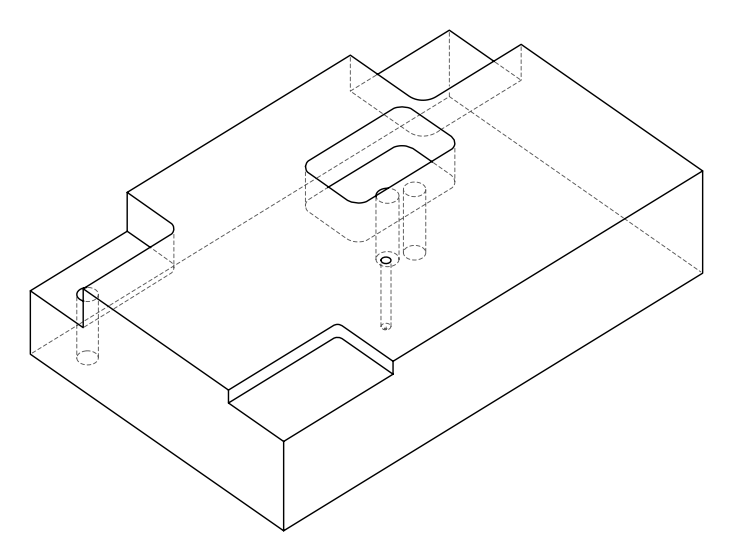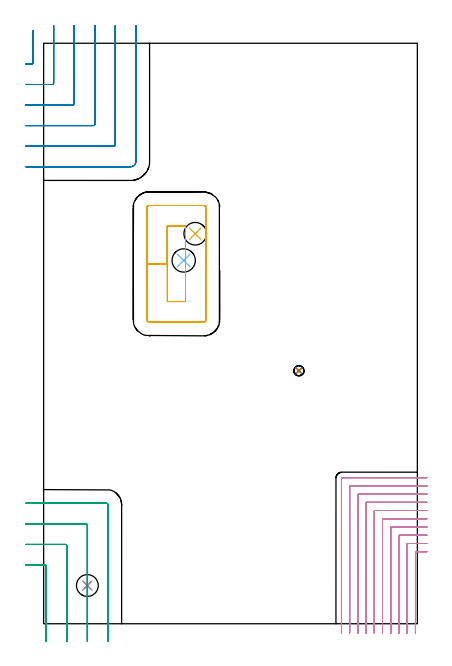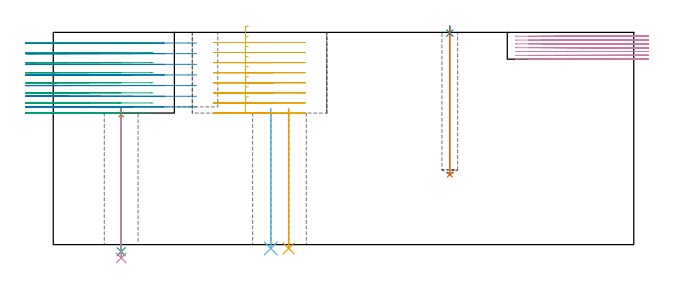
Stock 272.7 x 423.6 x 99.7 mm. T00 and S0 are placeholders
(PLAN: 11 operations, 8 tool changes, 46.1 min)
(1 SPOT_DRILL | STEP1HOLE | NXT0321_9005460120000 | 0.04 min | 4191 mm3)
(2 SPOT_DRILL_1 | STEP1POCKET | NXT0321_9005460120000 | 0.03 min | 0 mm3)
(3 DRILL_THROUGH_HOLE_INTO_CENTER | STEP1HOLE | NXT0301_072 | 0.28 min | 4965 mm3)
(4 DRILL_TO_ENLARGE_THROUGH_HOLE | STEP1HOLE | UGT0301_241 | 0.29 min | 10593 mm3)
(5 INDEXABLE_INSERT_DRILL_THROUGH_HOLE_FROM_SOLID | STEP1HOLE_1 | NXT0302_004 | 0.27 min | 21278 mm3)
(6 INDEXABLE_INSERT_DRILL_THROUGH_HOLE_FROM_SOLID_1 | STEP1HOLE_2 | NXT0302_005 | 0.27 min | 22585 mm3)
(7 DRILL_BLIND_HOLE_INTO_CENTER | STEP1POCKET | UGT0301_469 | 0.28 min | 2783 mm3)
(8 MILL_CORNER_NOTCH_RECTANGULAR | CORNER_NOTCH_RECTANGULAR | UGT0201_094 | Follow Part, ap 5, ae 75% | 10.09 min | 269433 mm3)
(9 MILL_CORNER_NOTCH_RECTANGULAR_1 | CORNER_NOTCH_RECTANGULAR_1 | UGT0201_094 | Follow Part, ap 5, ae 75% | 8.24 min | 202661 mm3)
(10 MILL_CORNER_NOTCH_RECTANGULAR_2 | CORNER_NOTCH_RECTANGULAR_2 | UGT0201_126 | Follow Part, ap 2, ae 75% | 18.79 min | 82706 mm3)
(11 MILL_RECTANGULAR_POCKET | POCKET_RECTANGULAR_STRAIGHT | UGT0201_094 | Follow Part, ap 5, ae 75% | 7.48 min | 230620 mm3)
(TOOL NXT0321_9005460120000 | NC Spot Drill, 142deg, 12mm, Carbide, Uncoated | D12 PA142 FL30 Z2)
(TOOL NXT0301_072 | Carbide Drill 10.1mm [860.1-1010-051A1-MM 2214] | D10.1 PA140 FL71 Z2)
(TOOL UGT0301_241 | Twist Drill 15.9 mm | D15.9 PA118 FL120 Z2)
(TOOL NXT0302_004 | Index. Insert Drill 16.5mm [880-D1650L20-05] | D16.5 PA176 FL83 Z2)
(TOOL NXT0302_005 | Index. Insert Drill 17mm [880-D1700L20-05] | D17 PA176 FL85 Z2)
(TOOL UGT0301_469 | Carbide Drill 7.4 mm | D7.4 PA118 FL69 Z2)
(TOOL UGT0201_094 | End mill 20 mm | D20 FL38 Z4)
(TOOL UGT0201_126 | Carbide End Mill 8.0 | D8 FL15 Z4)
(OP 1 SPOT_DRILL)
G17 G21 G94 G90
T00 M6
G54
G17 G0 G90 X31.9 Y27.9 S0 M3
G43 Z109.7 H0
G94 G81 G98 Z61.116 F250. R64.8
G80
M5
M2
(OP 2 SPOT_DRILL_1)
G17 G21 G94 G90
T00 M6
G54
G17 G0 G90 X186.3 Y184.6 S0 M3
G43 Z109.7 H0
G94 G81 G98 Z99.381 F250. R102.7
G80
M5
M2
(OP 3 DRILL_THROUGH_HOLE_INTO_CENTER)
G17 G21 G94 G90
T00 M6
G54
G17 G0 G90 X31.9 Y27.9 S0 M3
G43 Z109.7 H1
G94 G73 G98 Z-3.338 F250. Q9.305 R63.8
G80
M5
M2
(OP 4 DRILL_TO_ENLARGE_THROUGH_HOLE)
G17 G21 G94 G90
T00 M6
G54
G17 G0 G90 X31.9 Y27.9 S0 M3
G43 Z109.7 H0
G94 G73 G98 Z-6.277 F250. Q13.615 R63.8
G80
M5
M2
(OP 5 INDEXABLE_INSERT_DRILL_THROUGH_HOLE_FROM_SOLID)
G17 G21 G94 G90
T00 M6
G54
G17 G0 G90 X110.6 Y284.6 S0 M3
G43 Z109.7 H1
G94 G81 G98 Z-1.788 F250. R63.8
G80
M5
M2
(OP 6 INDEXABLE_INSERT_DRILL_THROUGH_HOLE_FROM_SOLID_1)
G17 G21 G94 G90
T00 M6
G54
G17 G0 G90 X102.2 Y265.1 S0 M3
G43 Z109.7 H1
G94 G81 G98 Z-1.797 F250. R63.8
G80
M5
M2
(OP 7 DRILL_BLIND_HOLE_INTO_CENTER)
G17 G21 G94 G90
T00 M6
G54
G17 G0 G90 X186.3 Y184.6 S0 M3
G43 Z109.7 H0
G94 G81 G98 Z32.9 F250. R101.7
G80
M5
M2
(OP 8 MILL_CORNER_NOTCH_RECTANGULAR)
G17 G21 G94 G90
T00 M6
G54
G17 G0 G90 X-13. Y408.5 S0 M3
G43 Z109.7 H0
Z94.7
G94 G1 X-10. F250.
X-8.694 F500.
G3 X-7.7 Y409.494 R1.
G1 Y429.98
Y432.98 F250.
G0 Z109.7
X-13. Y393.5
Z94.7
G1 X-10.
X6.306 F500.
G3 X7.3 Y394.494 R1.
G1 Y433.6
Y436.6 F250.
G0 Z109.7
X-13. Y378.5
Z94.7
G1 X-10.
X21.305 F500.
G3 X22.3 Y379.494 R1.
G1 Y433.6
Y436.6 F250.
G0 Z109.7
X-13. Y363.5
Z94.7
G1 X-10.
X36.305 F500.
G3 X37.3 Y364.495 R1.
G1 Y433.6
Y436.6 F250.
G0 Z109.7
X-13. Y348.5
Z94.7
G1 X-10.
X51.305 F500.
G3 X52.3 Y349.495 R1.
G1 Y433.6
Y436.6 F250.
G0 Z109.7
X-13. Y333.5
Z94.7
G1 X-10.
X63.6 F500.
G3 X67.3 Y337.2 R3.7
G1 Y433.6
Y436.6 F250.
G0 Z109.7
X-13. Y408.5
Z89.7
G1 X-10.
X-8.694 F500.
G3 X-7.7 Y409.494 R1.
G1 Y429.98
Y432.98 F250.
G0 Z109.7
X-13. Y393.5
Z89.7
G1 X-10.
X6.306 F500.
G3 X7.3 Y394.494 R1.
G1 Y433.6
Y436.6 F250.
G0 Z109.7
X-13. Y378.5
Z89.7
G1 X-10.
X21.306 F500.
G3 X22.3 Y379.495 R1.
G1 Y433.6
Y436.6 F250.
G0 Z109.7
X-13. Y363.5
Z89.7
G1 X-10.
X36.305 F500.
G3 X37.3 Y364.495 R1.
G1 Y433.6
Y436.6 F250.
G0 Z109.7
X-13. Y348.5
Z89.7
G1 X-10.
X51.305 F500.
G3 X52.3 Y349.495 R1.
G1 Y433.6
Y436.6 F250.
G0 Z109.7
X-13. Y333.5
Z89.7
G1 X-10.
X63.6 F500.
G3 X67.3 Y337.2 R3.7
G1 Y433.6
Y436.6 F250.
G0 Z109.7
X-13. Y408.5
Z84.7
G1 X-10.
X-8.694 F500.
G3 X-7.7 Y409.494 R1.
G1 Y429.98
Y432.98 F250.
G0 Z109.7
X-13. Y393.5
Z84.7
G1 X-10.
X6.306 F500.
G3 X7.3 Y394.494 R1.
G1 Y433.6
Y436.6 F250.
G0 Z109.7
X-13. Y378.5
Z84.7
G1 X-10.
X21.306 F500.
G3 X22.3 Y379.495 R1.
G1 Y433.6
Y436.6 F250.
G0 Z109.7
X-13. Y363.5
Z84.7
G1 X-10.
X36.305 F500.
G3 X37.3 Y364.495 R1.
G1 Y433.6
Y436.6 F250.
G0 Z109.7
X-13. Y348.5
Z84.7
G1 X-10.
X51.305 F500.
G3 X52.3 Y349.495 R1.
G1 Y433.6
Y436.6 F250.
G0 Z109.7
X-13. Y333.5
Z84.7
G1 X-10.
X63.6 F500.
G3 X67.3 Y337.2 R3.7
G1 Y433.6
Y436.6 F250.
G0 Z109.7
X-13. Y408.5
Z79.7
G1 X-10.
X-8.694 F500.
G3 X-7.7 Y409.494 R1.
G1 Y429.98
Y432.98 F250.
G0 Z109.7
X-13. Y393.5
Z79.7
G1 X-10.
X6.306 F500.
G3 X7.3 Y394.494 R1.
G1 Y433.6
Y436.6 F250.
G0 Z109.7
X-13. Y378.5
Z79.7
G1 X-10.
X21.306 F500.
G3 X22.3 Y379.495 R1.
G1 Y433.6
Y436.6 F250.
G0 Z109.7
X-13. Y363.5
Z79.7
G1 X-10.
X36.305 F500.
G3 X37.3 Y364.495 R1.
G1 Y433.6
Y436.6 F250.
G0 Z109.7
X-13. Y348.5
Z79.7
G1 X-10.
X51.305 F500.
G3 X52.3 Y349.495 R1.
G1 Y433.6
Y436.6 F250.
G0 Z109.7
X-13. Y333.5
Z79.7
G1 X-10.
X63.6 F500.
G3 X67.3 Y337.2 R3.7
G1 Y433.6
Y436.6 F250.
G0 Z109.7
X-13. Y408.5
Z74.7
G1 X-10.
X-8.694 F500.
G3 X-7.7 Y409.494 R1.
G1 Y429.98
Y432.98 F250.
G0 Z109.7
X-13. Y393.5
Z74.7
G1 X-10.
X6.306 F500.
G3 X7.3 Y394.494 R1.
G1 Y433.6
Y436.6 F250.
G0 Z109.7
X-13. Y378.5
Z74.7
G1 X-10.
X21.306 F500.
G3 X22.3 Y379.495 R1.
G1 Y433.6
Y436.6 F250.
G0 Z109.7
X-13. Y363.5
Z74.7
G1 X-10.
X36.305 F500.
G3 X37.3 Y364.495 R1.
G1 Y433.6
Y436.6 F250.
G0 Z109.7
X-13. Y348.5
Z74.7
G1 X-10.
X51.305 F500.
G3 X52.3 Y349.495 R1.
G1 Y433.6
Y436.6 F250.
G0 Z109.7
X-13. Y333.5
Z74.7
G1 X-10.
X63.6 F500.
G3 X67.3 Y337.2 R3.7
G1 Y433.6
Y436.6 F250.
G0 Z109.7
X-13. Y408.5
Z69.7
G1 X-10.
X-8.694 F500.
G3 X-7.7 Y409.494 R1.
G1 Y429.98
Y432.98 F250.
G0 Z109.7
X-13. Y393.5
Z69.7
G1 X-10.
X6.306 F500.
G3 X7.3 Y394.494 R1.
G1 Y433.6
Y436.6 F250.
G0 Z109.7
X-13. Y378.5
Z69.7
G1 X-10.
X21.306 F500.
G3 X22.3 Y379.495 R1.
G1 Y433.6
Y436.6 F250.
G0 Z109.7
X-13. Y363.5
Z69.7
G1 X-10.
X36.305 F500.
G3 X37.3 Y364.495 R1.
G1 Y433.6
Y436.6 F250.
G0 Z109.7
X-13. Y348.5
Z69.7
G1 X-10.
X51.305 F500.
G3 X52.3 Y349.495 R1.
G1 Y433.6
Y436.6 F250.
G0 Z109.7
X-13. Y333.5
Z69.7
G1 X-10.
X63.6 F500.
G3 X67.3 Y337.2 R3.7
G1 Y433.6
Y436.6 F250.
G0 Z109.7
X-13. Y408.5
Z64.7
G1 X-10.
X-8.694 F500.
G3 X-7.7 Y409.494 R1.
G1 Y429.98
Y432.98 F250.
G0 Z109.7
X-13. Y393.5
Z64.7
G1 X-10.
X6.306 F500.
G3 X7.3 Y394.494 R1.
G1 Y433.6
Y436.6 F250.
G0 Z109.7
X-13. Y378.5
Z64.7
G1 X-10.
X21.306 F500.
G3 X22.3 Y379.495 R1.
G1 Y433.6
Y436.6 F250.
G0 Z109.7
X-13. Y363.5
Z64.7
G1 X-10.
X36.305 F500.
G3 X37.3 Y364.495 R1.
G1 Y433.6
Y436.6 F250.
G0 Z109.7
X-13. Y348.5
Z64.7
G1 X-10.
X51.305 F500.
G3 X52.3 Y349.495 R1.
G1 Y433.6
Y436.6 F250.
G0 Z109.7
X-13. Y333.5
Z64.7
G1 X-10.
X63.6 F500.
G3 X67.3 Y337.2 R3.7
G1 Y433.6
Y436.6 F250.
G0 Z109.7
M5
M2
(OP 9 MILL_CORNER_NOTCH_RECTANGULAR_1)
G17 G21 G94 G90
T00 M6
G54
G17 G0 G90 X1.9 Y-13. S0 M3
G43 Z109.7 H0
Z94.962
G94 G1 Y-10. F250.
Y41.906 F500.
G3 X0.906 Y42.9 R1.
G1 X-10.
X-13. F250.
G0 Z109.7
X16.9 Y-13.
Z94.962
G1 Y-10.
Y56.905 F500.
G3 X15.905 Y57.9 R1.
G1 X-10.
X-13. F250.
G0 Z109.7
X31.9 Y-13.
Z94.962
G1 Y-10.
Y71.905 F500.
G3 X30.905 Y72.9 R1.
G1 X-10.
X-13. F250.
G0 Z109.7
X46.9 Y-13.
Z94.962
G1 Y-10.
Y86.905 F500.
G3 X45.905 Y87.9 R1.
G1 X-10.
X-13. F250.
G0 Z109.7
X1.9 Y-13.
Z90.225
G1 Y-10.
Y41.906 F500.
G3 X0.906 Y42.9 R1.
G1 X-10.
X-13. F250.
G0 Z109.7
X16.9 Y-13.
Z90.225
G1 Y-10.
Y56.905 F500.
G3 X15.905 Y57.9 R1.
G1 X-10.
X-13. F250.
G0 Z109.7
X31.9 Y-13.
Z90.225
G1 Y-10.
Y71.905 F500.
G3 X30.905 Y72.9 R1.
G1 X-10.
X-13. F250.
G0 Z109.7
X46.9 Y-13.
Z90.225
G1 Y-10.
Y86.905 F500.
G3 X45.905 Y87.9 R1.
G1 X-10.
X-13. F250.
G0 Z109.7
X1.9 Y-13.
Z85.487
G1 Y-10.
Y41.906 F500.
G3 X0.906 Y42.9 R1.
G1 X-10.
X-13. F250.
G0 Z109.7
X16.9 Y-13.
Z85.487
G1 Y-10.
Y56.905 F500.
G3 X15.905 Y57.9 R1.
G1 X-10.
X-13. F250.
G0 Z109.7
X31.9 Y-13.
Z85.487
G1 Y-10.
Y71.905 F500.
G3 X30.905 Y72.9 R1.
G1 X-10.
X-13. F250.
G0 Z109.7
X46.9 Y-13.
Z85.487
G1 Y-10.
Y86.905 F500.
G3 X45.905 Y87.9 R1.
G1 X-10.
X-13. F250.
G0 Z109.7
X1.9 Y-13.
Z80.75
G1 Y-10.
Y41.906 F500.
G3 X0.906 Y42.9 R1.
G1 X-10.
X-13. F250.
G0 Z109.7
X16.9 Y-13.
Z80.75
G1 Y-10.
Y56.905 F500.
G3 X15.905 Y57.9 R1.
G1 X-10.
X-13. F250.
G0 Z109.7
X31.9 Y-13.
Z80.75
G1 Y-10.
Y71.905 F500.
G3 X30.905 Y72.9 R1.
G1 X-10.
X-13. F250.
G0 Z109.7
X46.9 Y-13.
Z80.75
G1 Y-10.
Y86.905 F500.
G3 X45.905 Y87.9 R1.
G1 X-10.
X-13. F250.
G0 Z109.7
X1.9 Y-13.
Z76.012
G1 Y-10.
Y41.906 F500.
G3 X0.906 Y42.9 R1.
G1 X-10.
X-13. F250.
G0 Z109.7
X16.9 Y-13.
Z76.012
G1 Y-10.
Y56.905 F500.
G3 X15.905 Y57.9 R1.
G1 X-10.
X-13. F250.
G0 Z109.7
X31.9 Y-13.
Z76.012
G1 Y-10.
Y71.905 F500.
G3 X30.905 Y72.9 R1.
G1 X-10.
X-13. F250.
G0 Z109.7
X46.9 Y-13.
Z76.012
G1 Y-10.
Y86.905 F500.
G3 X45.905 Y87.9 R1.
G1 X-10.
X-13. F250.
G0 Z109.7
X1.9 Y-13.
Z71.275
G1 Y-10.
Y41.906 F500.
G3 X0.906 Y42.9 R1.
G1 X-10.
X-13. F250.
G0 Z109.7
X16.9 Y-13.
Z71.275
G1 Y-10.
Y56.905 F500.
G3 X15.905 Y57.9 R1.
G1 X-10.
X-13. F250.
G0 Z109.7
X31.9 Y-13.
Z71.275
G1 Y-10.
Y71.905 F500.
G3 X30.905 Y72.9 R1.
G1 X-10.
X-13. F250.
G0 Z109.7
X46.9 Y-13.
Z71.275
G1 Y-10.
Y86.905 F500.
G3 X45.905 Y87.9 R1.
G1 X-10.
X-13. F250.
G0 Z109.7
X1.9 Y-13.
Z66.537
G1 Y-10.
Y41.906 F500.
G3 X0.906 Y42.9 R1.
G1 X-10.
X-13. F250.
G0 Z109.7
X16.9 Y-13.
Z66.537
G1 Y-10.
Y56.905 F500.
G3 X15.905 Y57.9 R1.
G1 X-10.
X-13. F250.
G0 Z109.7
X31.9 Y-13.
Z66.537
G1 Y-10.
Y71.905 F500.
G3 X30.905 Y72.9 R1.
G1 X-10.
X-13. F250.
G0 Z109.7
X46.9 Y-13.
Z66.537
G1 Y-10.
Y86.905 F500.
G3 X45.905 Y87.9 R1.
G1 X-10.
X-13. F250.
G0 Z109.7
X1.9 Y-13.
Z61.8
G1 Y-10.
Y41.906 F500.
G3 X0.906 Y42.9 R1.
G1 X-10.
X-13. F250.
G0 Z109.7
X16.9 Y-13.
Z61.8
G1 Y-10.
Y56.905 F500.
G3 X15.905 Y57.9 R1.
G1 X-10.
X-13. F250.
G0 Z109.7
X31.9 Y-13.
Z61.8
G1 Y-10.
Y71.905 F500.
G3 X30.905 Y72.9 R1.
G1 X-10.
X-13. F250.
G0 Z109.7
X46.9 Y-13.
Z61.8
G1 Y-10.
Y86.905 F500.
G3 X45.905 Y87.9 R1.
G1 X-10.
X-13. F250.
G0 Z109.7
M5
M2
(OP 10 MILL_CORNER_NOTCH_RECTANGULAR_2)
G17 G21 G94 G90
T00 M6
G54
G17 G0 G90 X279.7 Y52.6 S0 M3
G43 Z109.7 H0
Z97.9
G94 G1 X276.7 F250.
X271.695 F500.
G3 X271.3 Y52.205 R0.4
G1 Y-4.
Y-7. F250.
G0 Z109.7
X279.7 Y58.6
Z97.9
G1 X276.7
X265.696 F500.
G3 X265.3 Y58.204 R0.4
G1 Y-4.
Y-7. F250.
G0 Z109.7
X279.7 Y64.6
Z97.9
G1 X276.7
X259.696 F500.
G3 X259.3 Y64.204 R0.4
G1 Y-4.
Y-7. F250.
G0 Z109.7
X279.7 Y70.6
Z97.9
G1 X276.7
X253.696 F500.
G3 X253.3 Y70.204 R0.4
G1 Y-4.
Y-7. F250.
G0 Z109.7
X279.7 Y76.6
Z97.9
G1 X276.7
X247.696 F500.
G3 X247.3 Y76.204 R0.4
G1 Y-4.
Y-7. F250.
G0 Z109.7
X279.7 Y82.6
Z97.9
G1 X276.7
X241.696 F500.
G3 X241.3 Y82.204 R0.4
G1 Y-4.
Y-7. F250.
G0 Z109.7
X279.7 Y88.6
Z97.9
G1 X276.7
X235.697 F500.
G3 X235.3 Y88.203 R0.4
G1 Y-4.
Y-7. F250.
G0 Z109.7
X279.7 Y94.6
Z97.9
G1 X276.7
X229.697 F500.
G3 X229.3 Y94.203 R0.4
G1 Y-4.
Y-7. F250.
G0 Z109.7
X279.7 Y100.6
Z97.9
G1 X276.7
X223.697 F500.
G3 X223.3 Y100.203 R0.4
G1 Y-4.
Y-7. F250.
G0 Z109.7
X279.7 Y106.6
Z97.9
G1 X276.7
X217.697 F500.
G3 X217.3 Y106.203 R0.4
G1 Y-4.
Y-7. F250.
G0 Z109.7
X279.7 Y52.6
Z96.1
G1 X276.7
X271.695 F500.
G3 X271.3 Y52.205 R0.4
G1 Y-4.
Y-7. F250.
G0 Z109.7
X279.7 Y58.6
Z96.1
G1 X276.7
X265.696 F500.
G3 X265.3 Y58.204 R0.4
G1 Y-4.
Y-7. F250.
G0 Z109.7
X279.7 Y64.6
Z96.1
G1 X276.7
X259.696 F500.
G3 X259.3 Y64.204 R0.4
G1 Y-4.
Y-7. F250.
G0 Z109.7
X279.7 Y70.6
Z96.1
G1 X276.7
X253.696 F500.
G3 X253.3 Y70.204 R0.4
G1 Y-4.
Y-7. F250.
G0 Z109.7
X279.7 Y76.6
Z96.1
G1 X276.7
X247.696 F500.
G3 X247.3 Y76.204 R0.4
G1 Y-4.
Y-7. F250.
G0 Z109.7
X279.7 Y82.6
Z96.1
G1 X276.7
X241.696 F500.
G3 X241.3 Y82.204 R0.4
G1 Y-4.
Y-7. F250.
G0 Z109.7
X279.7 Y88.6
Z96.1
G1 X276.7
X235.697 F500.
G3 X235.3 Y88.203 R0.4
G1 Y-4.
Y-7. F250.
G0 Z109.7
X279.7 Y94.6
Z96.1
G1 X276.7
X229.697 F500.
G3 X229.3 Y94.203 R0.4
G1 Y-4.
Y-7. F250.
G0 Z109.7
X279.7 Y100.6
Z96.1
G1 X276.7
X223.697 F500.
G3 X223.3 Y100.203 R0.4
G1 Y-4.
Y-7. F250.
G0 Z109.7
X279.7 Y106.6
Z96.1
G1 X276.7
X217.697 F500.
G3 X217.3 Y106.203 R0.4
G1 Y-4.
Y-7. F250.
G0 Z109.7
X279.7 Y52.6
Z94.3
G1 X276.7
X271.695 F500.
G3 X271.3 Y52.205 R0.4
G1 Y-4.
Y-7. F250.
G0 Z109.7
X279.7 Y58.6
Z94.3
G1 X276.7
X265.696 F500.
G3 X265.3 Y58.204 R0.4
G1 Y-4.
Y-7. F250.
G0 Z109.7
X279.7 Y64.6
Z94.3
G1 X276.7
X259.696 F500.
G3 X259.3 Y64.204 R0.4
G1 Y-4.
Y-7. F250.
G0 Z109.7
X279.7 Y70.6
Z94.3
G1 X276.7
X253.696 F500.
G3 X253.3 Y70.204 R0.4
G1 Y-4.
Y-7. F250.
G0 Z109.7
X279.7 Y76.6
Z94.3
G1 X276.7
X247.696 F500.
G3 X247.3 Y76.204 R0.4
G1 Y-4.
Y-7. F250.
G0 Z109.7
X279.7 Y82.6
Z94.3
G1 X276.7
X241.696 F500.
G3 X241.3 Y82.204 R0.4
G1 Y-4.
Y-7. F250.
G0 Z109.7
X279.7 Y88.6
Z94.3
G1 X276.7
X235.697 F500.
G3 X235.3 Y88.203 R0.4
G1 Y-4.
Y-7. F250.
G0 Z109.7
X279.7 Y94.6
Z94.3
G1 X276.7
X229.697 F500.
G3 X229.3 Y94.203 R0.4
G1 Y-4.
Y-7. F250.
G0 Z109.7
X279.7 Y100.6
Z94.3
G1 X276.7
X223.697 F500.
G3 X223.3 Y100.203 R0.4
G1 Y-4.
Y-7. F250.
G0 Z109.7
X279.7 Y106.6
Z94.3
G1 X276.7
X217.697 F500.
G3 X217.3 Y106.203 R0.4
G1 Y-4.
Y-7. F250.
G0 Z109.7
X279.7 Y52.6
Z92.5
G1 X276.7
X271.695 F500.
G3 X271.3 Y52.205 R0.4
G1 Y-4.
Y-7. F250.
G0 Z109.7
X279.7 Y58.6
Z92.5
G1 X276.7
X265.696 F500.
G3 X265.3 Y58.204 R0.4
G1 Y-4.
Y-7. F250.
G0 Z109.7
X279.7 Y64.6
Z92.5
G1 X276.7
X259.696 F500.
G3 X259.3 Y64.204 R0.4
G1 Y-4.
Y-7. F250.
G0 Z109.7
X279.7 Y70.6
Z92.5
G1 X276.7
X253.696 F500.
G3 X253.3 Y70.204 R0.4
G1 Y-4.
Y-7. F250.
G0 Z109.7
X279.7 Y76.6
Z92.5
G1 X276.7
X247.696 F500.
G3 X247.3 Y76.204 R0.4
G1 Y-4.
Y-7. F250.
G0 Z109.7
X279.7 Y82.6
Z92.5
G1 X276.7
X241.696 F500.
G3 X241.3 Y82.204 R0.4
G1 Y-4.
Y-7. F250.
G0 Z109.7
X279.7 Y88.6
Z92.5
G1 X276.7
X235.697 F500.
G3 X235.3 Y88.203 R0.4
G1 Y-4.
Y-7. F250.
G0 Z109.7
X279.7 Y94.6
Z92.5
G1 X276.7
X229.697 F500.
G3 X229.3 Y94.203 R0.4
G1 Y-4.
Y-7. F250.
G0 Z109.7
X279.7 Y100.6
Z92.5
G1 X276.7
X223.697 F500.
G3 X223.3 Y100.203 R0.4
G1 Y-4.
Y-7. F250.
G0 Z109.7
X279.7 Y106.6
Z92.5
G1 X276.7
X217.697 F500.
G3 X217.3 Y106.203 R0.4
G1 Y-4.
Y-7. F250.
G0 Z109.7
X279.7 Y52.6
Z90.7
G1 X276.7
X271.695 F500.
G3 X271.3 Y52.205 R0.4
G1 Y-4.
Y-7. F250.
G0 Z109.7
X279.7 Y58.6
Z90.7
G1 X276.7
X265.696 F500.
G3 X265.3 Y58.204 R0.4
G1 Y-4.
Y-7. F250.
G0 Z109.7
X279.7 Y64.6
Z90.7
G1 X276.7
X259.696 F500.
G3 X259.3 Y64.204 R0.4
G1 Y-4.
Y-7. F250.
G0 Z109.7
X279.7 Y70.6
Z90.7
G1 X276.7
X253.696 F500.
G3 X253.3 Y70.204 R0.4
G1 Y-4.
Y-7. F250.
G0 Z109.7
X279.7 Y76.6
Z90.7
G1 X276.7
X247.696 F500.
G3 X247.3 Y76.204 R0.4
G1 Y-4.
Y-7. F250.
G0 Z109.7
X279.7 Y82.6
Z90.7
G1 X276.7
X241.696 F500.
G3 X241.3 Y82.204 R0.4
G1 Y-4.
Y-7. F250.
G0 Z109.7
X279.7 Y88.6
Z90.7
G1 X276.7
X235.697 F500.
G3 X235.3 Y88.203 R0.4
G1 Y-4.
Y-7. F250.
G0 Z109.7
X279.7 Y94.6
Z90.7
G1 X276.7
X229.697 F500.
G3 X229.3 Y94.203 R0.4
G1 Y-4.
Y-7. F250.
G0 Z109.7
X279.7 Y100.6
Z90.7
G1 X276.7
X223.697 F500.
G3 X223.3 Y100.203 R0.4
G1 Y-4.
Y-7. F250.
G0 Z109.7
X279.7 Y106.6
Z90.7
G1 X276.7
X217.697 F500.
G3 X217.3 Y106.203 R0.4
G1 Y-4.
Y-7. F250.
G0 Z109.7
X279.7 Y52.6
Z88.9
G1 X276.7
X271.695 F500.
G3 X271.3 Y52.205 R0.4
G1 Y-4.
Y-7. F250.
G0 Z109.7
X279.7 Y58.6
Z88.9
G1 X276.7
X265.696 F500.
G3 X265.3 Y58.204 R0.4
G1 Y-4.
Y-7. F250.
G0 Z109.7
X279.7 Y64.6
Z88.9
G1 X276.7
X259.696 F500.
G3 X259.3 Y64.204 R0.4
G1 Y-4.
Y-7. F250.
G0 Z109.7
X279.7 Y70.6
Z88.9
G1 X276.7
X253.696 F500.
G3 X253.3 Y70.204 R0.4
G1 Y-4.
Y-7. F250.
G0 Z109.7
X279.7 Y76.6
Z88.9
G1 X276.7
X247.696 F500.
G3 X247.3 Y76.204 R0.4
G1 Y-4.
Y-7. F250.
G0 Z109.7
X279.7 Y82.6
Z88.9
G1 X276.7
X241.696 F500.
G3 X241.3 Y82.204 R0.4
G1 Y-4.
Y-7. F250.
G0 Z109.7
X279.7 Y88.6
Z88.9
G1 X276.7
X235.697 F500.
G3 X235.3 Y88.203 R0.4
G1 Y-4.
Y-7. F250.
G0 Z109.7
X279.7 Y94.6
Z88.9
G1 X276.7
X229.697 F500.
G3 X229.3 Y94.203 R0.4
G1 Y-4.
Y-7. F250.
G0 Z109.7
X279.7 Y100.6
Z88.9
G1 X276.7
X223.697 F500.
G3 X223.3 Y100.203 R0.4
G1 Y-4.
Y-7. F250.
G0 Z109.7
X279.7 Y106.6
Z88.9
G1 X276.7
X217.697 F500.
G3 X217.3 Y106.203 R0.4
G1 Y-4.
Y-7. F250.
G0 Z109.7
X279.7 Y52.6
Z87.1
G1 X276.7
X271.695 F500.
G3 X271.3 Y52.205 R0.4
G1 Y-4.
Y-7. F250.
G0 Z109.7
X279.7 Y58.6
Z87.1
G1 X276.7
X265.696 F500.
G3 X265.3 Y58.204 R0.4
G1 Y-4.
Y-7. F250.
G0 Z109.7
X279.7 Y64.6
Z87.1
G1 X276.7
X259.696 F500.
G3 X259.3 Y64.204 R0.4
G1 Y-4.
Y-7. F250.
G0 Z109.7
X279.7 Y70.6
Z87.1
G1 X276.7
X253.696 F500.
G3 X253.3 Y70.204 R0.4
G1 Y-4.
Y-7. F250.
G0 Z109.7
X279.7 Y76.6
Z87.1
G1 X276.7
X247.696 F500.
G3 X247.3 Y76.204 R0.4
G1 Y-4.
Y-7. F250.
G0 Z109.7
X279.7 Y82.6
Z87.1
G1 X276.7
X241.696 F500.
G3 X241.3 Y82.204 R0.4
G1 Y-4.
Y-7. F250.
G0 Z109.7
X279.7 Y88.6
Z87.1
G1 X276.7
X235.697 F500.
G3 X235.3 Y88.203 R0.4
G1 Y-4.
Y-7. F250.
G0 Z109.7
X279.7 Y94.6
Z87.1
G1 X276.7
X229.697 F500.
G3 X229.3 Y94.203 R0.4
G1 Y-4.
Y-7. F250.
G0 Z109.7
X279.7 Y100.6
Z87.1
G1 X276.7
X223.697 F500.
G3 X223.3 Y100.203 R0.4
G1 Y-4.
Y-7. F250.
G0 Z109.7
X279.7 Y106.6
Z87.1
G1 X276.7
X217.697 F500.
G3 X217.3 Y106.203 R0.4
G1 Y-4.
Y-7. F250.
G0 Z109.7
M5
M2
(OP 11 MILL_RECTANGULAR_POCKET)
G17 G21 G94 G90
T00 M6
G54
G17 G0 G90 X91.627 Y290.2 S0 M3
G43 Z109.7 H0
Z102.7
G94 G1 X90.3 Z102.344 F250.
Y262.65 Z94.962
Y235.1 F500.
X103.5
Y290.2
X90.3
Y262.65
X75.3
Y221.9
G3 X77.1 Y220.1 R1.8
G1 X116.7
G3 X118.5 Y221.9 R1.8
G1 Y303.4
G3 X116.7 Y305.2 R1.8
G1 X77.1
G3 X75.3 Y303.4 R1.8
G1 Y262.65
Y261.65
G0 X91.627 Y290.2 Z97.962
G1 X90.3 Z97.607 F250.
Y262.65 Z90.225
Y235.1 F500.
X103.5
Y290.2
X90.3
Y262.65
X75.3
Y221.9
G3 X77.1 Y220.1 R1.8
G1 X116.7
G3 X118.5 Y221.9 R1.8
G1 Y303.4
G3 X116.7 Y305.2 R1.8
G1 X77.1
G3 X75.3 Y303.4 R1.8
G1 Y262.65
Y261.65
G0 X91.627 Y290.2 Z93.225
G1 X90.3 Z92.869 F250.
Y262.65 Z85.487
Y235.1 F500.
X103.5
Y290.2
X90.3
Y262.65
X75.3
Y221.9
G3 X77.1 Y220.1 R1.8
G1 X116.7
G3 X118.5 Y221.9 R1.8
G1 Y303.4
G3 X116.7 Y305.2 R1.8
G1 X77.1
G3 X75.3 Y303.4 R1.8
G1 Y262.65
Y261.65
G0 X91.627 Y290.2 Z88.487
G1 X90.3 Z88.132 F250.
Y262.65 Z80.75
Y235.1 F500.
X103.5
Y290.2
X90.3
Y262.65
X75.3
Y221.9
G3 X77.1 Y220.1 R1.8
G1 X116.7
G3 X118.5 Y221.9 R1.8
G1 Y303.4
G3 X116.7 Y305.2 R1.8
G1 X77.1
G3 X75.3 Y303.4 R1.8
G1 Y262.65
Y261.65
G0 X91.627 Y290.2 Z83.75
G1 X90.3 Z83.394 F250.
Y262.65 Z76.012
Y235.1 F500.
X103.5
Y290.2
X90.3
Y262.65
X75.3
Y221.9
G3 X77.1 Y220.1 R1.8
G1 X116.7
G3 X118.5 Y221.9 R1.8
G1 Y303.4
G3 X116.7 Y305.2 R1.8
G1 X77.1
G3 X75.3 Y303.4 R1.8
G1 Y262.65
Y261.65
G0 X91.627 Y290.2 Z79.012
G1 X90.3 Z78.657 F250.
Y262.65 Z71.275
Y235.1 F500.
X103.5
Y290.2
X90.3
Y262.65
X75.3
Y221.9
G3 X77.1 Y220.1 R1.8
G1 X116.7
G3 X118.5 Y221.9 R1.8
G1 Y303.4
G3 X116.7 Y305.2 R1.8
G1 X77.1
G3 X75.3 Y303.4 R1.8
G1 Y262.65
Y261.65
G0 X91.627 Y290.2 Z74.275
G1 X90.3 Z73.919 F250.
Y262.65 Z66.537
Y235.1 F500.
X103.5
Y290.2
X90.3
Y262.65
X75.3
Y221.9
G3 X77.1 Y220.1 R1.8
G1 X116.7
G3 X118.5 Y221.9 R1.8
G1 Y303.4
G3 X116.7 Y305.2 R1.8
G1 X77.1
G3 X75.3 Y303.4 R1.8
G1 Y262.65
Y261.65
G0 X91.627 Y290.2 Z69.537
G1 X90.3 Z69.182 F250.
Y262.65 Z61.8
Y235.1 F500.
X103.5
Y290.2
X90.3
Y262.65
X75.3
Y221.9
G3 X77.1 Y220.1 R1.8
G1 X116.7
G3 X118.5 Y221.9 R1.8
G1 Y303.4
G3 X116.7 Y305.2 R1.8
G1 X77.1
G3 X75.3 Y303.4 R1.8
G1 Y262.65
Y261.65
G0 Z109.7
M5
M2
